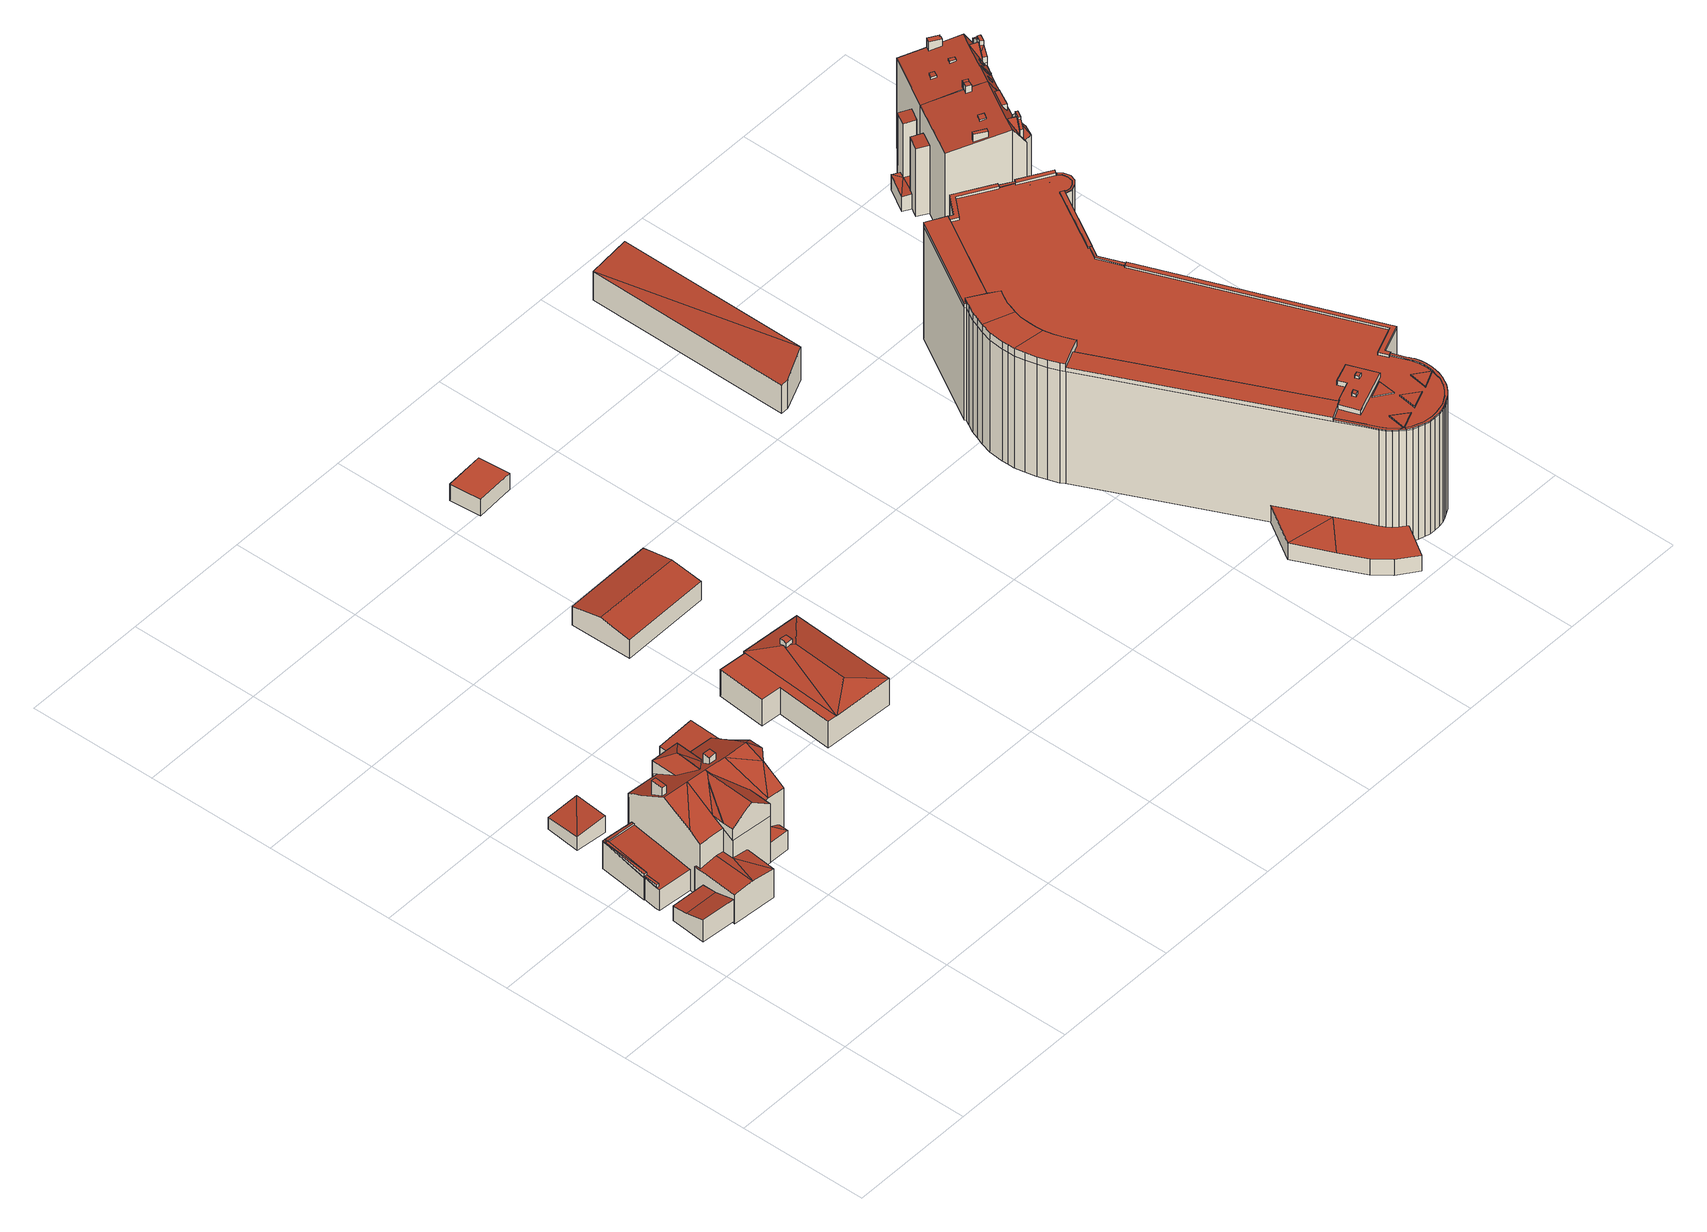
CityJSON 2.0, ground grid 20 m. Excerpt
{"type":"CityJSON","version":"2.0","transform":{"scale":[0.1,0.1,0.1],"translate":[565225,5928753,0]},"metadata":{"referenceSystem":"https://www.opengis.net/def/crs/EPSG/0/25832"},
"CityObjects":{
"building1":{"type":"Building","attributes":{"Grundfläche 2D":"30.304620","Grundhöhe NN":"3.542"},"geometry":[{"type":"Solid","lod":"3","boundaries":[[[[0,1,2,3]],[[4,5,0,3,6]],[[6,3,2,7,8]],[[4,6,8,9]],[[1,0,5,4,9,10]],[[2,1,10,7]],[[8,7,10,9]]]],"semantics":{"surfaces":[{"type":"RoofSurface"},{"type":"WallSurface"},{"type":"GroundSurface"}],"values":[[0,0,1,1,1,1,2]]}}]},
"building2":{"type":"Building","attributes":{"Grundfläche 2D":"27.614905","Grundhöhe NN":"3.196"},"geometry":[{"type":"Solid","lod":"3","boundaries":[[[[11,12,13]],[[11,13,14]],[[15,16,13,12]],[[16,17,14,13]],[[17,18,11,14]],[[18,15,12,11]],[[18,17,16,15]]]],"semantics":{"surfaces":[{"type":"RoofSurface"},{"type":"WallSurface"},{"type":"GroundSurface"}],"values":[[0,0,1,1,1,1,2]]}}]},
"building3":{"type":"Building","attributes":{"Grundfläche 2D":"323.847450","Grundhöhe NN":"3.201"},"children":["building3-1","building3-2","building3-3","building3-4"],"geometry":[{"type":"Solid","lod":"3","boundaries":[[[[19,20,21]],[[22,23,20,19,24,25]],[[23,26,20]],[[20,26,27,28]],[[21,20,28,29]],[[30,31,32,33,34,35,36,37]],[[38,39,40,41,42,32,31,43]],[[35,44,36]],[[44,45,36]],[[46,47,48,49,50,51,52,53,54]],[[55,56,45,57,58,59]],[[35,34,33,32,60,57,45,44]],[[32,42,60]],[[41,40,61,62,63,60,42]],[[64,65,62]],[[65,63,62]],[[66,67,65]],[[67,63,65]],[[68,67,66]],[[69,67,68]],[[70,71,57,60,63,67,69,72,73,29,28,27,26,23,22,25,24,74,75,76,77]],[[58,57,71]],[[78,79,80]],[[81,78,80,82]],[[81,82,83]],[[84,85,86]],[[84,87,88,89]],[[89,85,84]],[[90,91,92,93,94,95,96,97,89,88]],[[98,74,24,19]],[[73,99,21,29]],[[99,98,19,21]],[[30,37,100,101,43,31]],[[101,102,61,40,39,38,43]],[[45,56,100,37,36]],[[78,81,103,104]],[[79,78,104,105]],[[106,50,49,107]],[[52,51,50,106,108]],[[53,52,108,109]],[[110,46,54,53,109,111]],[[47,46,110,112]],[[113,114,92,91]],[[115,97,96,95,94,93,92,114,116]],[[85,89,97,115,117]],[[86,85,117,118]],[[56,55,59,90,88,87]],[[56,87,84,100]],[[119,101,100,84,86,118]],[[61,102,101,119,103,81,83]],[[79,105,120,64,62,61,83,82,80]],[[65,64,120,121]],[[66,65,121,122]],[[68,66,122,123]],[[69,68,123,124]],[[72,69,124,125]],[[73,72,125,126]],[[99,73,126,127]],[[98,99,127,128]],[[74,98,128,129]],[[75,74,129,130]],[[47,112,113,91,90,59,58,71,70,77,76,75,130,107,49,48]],[[110,111,109,108,106,107,130,129,128,127,126,125,124,123,122,121,120,105,104,103,119,118,117,115,116,114,113,112]]]],"semantics":{"surfaces":[{"type":"RoofSurface"},{"type":"WallSurface"},{"type":"GroundSurface"}],"values":[[0,0,0,0,0,0,0,0,0,0,0,0,0,0,0,0,0,0,0,0,0,0,0,0,0,0,0,0,0,1,1,1,1,1,1,1,1,1,1,1,1,1,1,1,1,1,1,1,1,1,1,1,1,1,1,1,1,1,1,1,1,1,2]]}}]},
"building3-1":{"type":"BuildingInstallation","parents":["building3"],"geometry":[{"type":"MultiSurface","lod":"3","boundaries":[[[131,132,133,134]],[[135,136,134,133]],[[131,134,136,137]],[[137,138,132,131]],[[133,132,138,135]]],"semantics":{"surfaces":[{"type":"RoofSurface"},{"type":"WallSurface"}],"values":[0,1,1,1,1]}}]},
"building3-2":{"type":"BuildingInstallation","parents":["building3"],"geometry":[{"type":"MultiSurface","lod":"3","boundaries":[[[139,140,141,142]],[[142,141,143,144]],[[144,145,139,142]],[[140,139,145,146]],[[146,143,141,140]]],"semantics":{"surfaces":[{"type":"RoofSurface"},{"type":"WallSurface"}],"values":[0,1,1,1,1]}}]},
"building3-3":{"type":"BuildingInstallation","parents":["building3"],"geometry":[{"type":"MultiSurface","lod":"3","boundaries":[[[147,148,149,150]],[[151,147,152]],[[148,147,151]],[[153,154,155,151,156]],[[148,151,155]],[[149,48,49,150]],[[49,50,152,147,150]],[[50,51,52,156,151,152]],[[53,157,158,159,160,155,154,153,156,52]],[[148,155,160,161]],[[149,148,161,48]]],"semantics":{"surfaces":[{"type":"RoofSurface"},{"type":"WallSurface"}],"values":[0,0,0,0,0,1,1,1,1,1,1]}}]},
"building3-4":{"type":"BuildingInstallation","parents":["building3"],"geometry":[{"type":"MultiSurface","lod":"3","boundaries":[[[162,158,157,163]],[[53,54,163,157]],[[162,163,54,164]],[[158,162,164,159]]],"semantics":{"surfaces":[{"type":"RoofSurface"},{"type":"WallSurface"}],"values":[0,1,1,1]}}]},
"building4":{"type":"Building","attributes":{"Grundfläche 2D":"35.634693","Grundhöhe NN":"3.170"},"geometry":[{"type":"Solid","lod":"3","boundaries":[[[[165,166,167,168]],[[169,170,168,167]],[[170,171,165,168]],[[171,172,166,165]],[[172,169,167,166]],[[172,171,170,169]]]],"semantics":{"surfaces":[{"type":"RoofSurface"},{"type":"WallSurface"},{"type":"GroundSurface"}],"values":[[0,1,1,1,1,2]]}}]},
"building5":{"type":"Building","attributes":{"Grundfläche 2D":"209.221084","Grundhöhe NN":"2.059"},"children":["building5-1"],"geometry":[{"type":"Solid","lod":"3","boundaries":[[[[173,174,175,176,177,178]],[[174,173,178,179,180]],[[178,177,176,181,179]],[[182,174,180,183,184,185]],[[186,175,174]],[[186,181,176,175]],[[180,179,187,188]],[[183,180,188,189]],[[184,183,189,190]],[[185,184,190,191]],[[182,185,191,192]],[[186,174,182,192,193]],[[181,186,193,194]],[[179,181,194,187]],[[188,187,194,193,192,191,190,189]]]],"semantics":{"surfaces":[{"type":"RoofSurface"},{"type":"WallSurface"},{"type":"GroundSurface"}],"values":[[0,0,0,0,0,0,1,1,1,1,1,1,1,1,2]]}}]},
"building5-1":{"type":"BuildingInstallation","parents":["building5"],"geometry":[{"type":"MultiSurface","lod":"3","boundaries":[[[195,196,197,198,199,200,201,202]],[[203,178,173,204,200,199,198,197]],[[204,205,177,206,195,202,201,200]],[[206,207,196,195]],[[207,203,197,196]]],"semantics":{"surfaces":[{"type":"RoofSurface"},{"type":"WallSurface"}],"values":[0,1,1,1,1]}}]},
"building6":{"type":"Building","attributes":{"Grundfläche 2D":"136.975476","Grundhöhe NN":"2.806"},"geometry":[{"type":"Solid","lod":"3","boundaries":[[[[208,209,210,211]],[[212,209,208,213]],[[211,210,214,215]],[[213,208,211,215,216]],[[212,213,216,217]],[[214,210,209,212,217]],[[215,214,217,216]]]],"semantics":{"surfaces":[{"type":"RoofSurface"},{"type":"WallSurface"},{"type":"GroundSurface"}],"values":[[0,0,1,1,1,1,2]]}}]},
"building7":{"type":"Building","attributes":{"Grundfläche 2D":"29.727372","Grundhöhe NN":"2.862"},"geometry":[{"type":"Solid","lod":"3","boundaries":[[[[218,219,220,221]],[[222,223,221,220]],[[223,224,218,221]],[[224,225,219,218]],[[225,222,220,219]],[[225,224,223,222]]]],"semantics":{"surfaces":[{"type":"RoofSurface"},{"type":"WallSurface"},{"type":"GroundSurface"}],"values":[[0,1,1,1,1,2]]}}]},
"building8":{"type":"Building","attributes":{"Grundfläche 2D":"194.564334","Grundhöhe NN":"0.089"},"geometry":[{"type":"Solid","lod":"3","boundaries":[[[[226,227,228,229]],[[230,228,227]],[[231,232,229,228]],[[232,233,226,229]],[[233,234,227,226]],[[234,235,230,227]],[[235,231,228,230]],[[235,234,233,232,231]]]],"semantics":{"surfaces":[{"type":"RoofSurface"},{"type":"WallSurface"},{"type":"GroundSurface"}],"values":[[0,0,1,1,1,1,1,2]]}}]},
"building9":{"type":"Building","attributes":{"Grundfläche 2D":"1552.566873","Grundhöhe NN":"1.822"},"children":["building9-1","building9-2","building9-3","building9-4","building9-5","building9-6","building9-7","building9-8","building9-9","building9-10","building9-11","building9-12","building9-13","building9-14"],"geometry":[{"type":"MultiSurface","lod":"3","boundaries":[[[236,237,238,239,240,241]],[[242,243,244,245,246,247,248,249],[250,251,252,253],[254,255,256,257]],[[258,259,260,261,262,263]],[[264,265,266,267,268,269,270,271,272,273,274,275,276]],[[277,278,279,280,281,282,283,284,285,269,268]],[[281,286,287,288,289,290,291,292,293,294,295,296,282]],[[297,298,299,300,301,302,303,304,305,306,307,308,309,310,311,312,313,314,315,316,317,318,319,320,321,322,323,324,325,326,327,328,329,330,331,332,333,334,335,336,337,338,339,340,341,342,343,344,345,346,347,348,349,350,351,352,353,354,355,356,357,358,359,360,361,362,363,364,365,366,367,368,369,370,371,372,373,374,375,376]],[[377,378,379,380,381,382,383,384,385,386,387,388,389,390,391]],[[392,391,390]],[[393,391,392]],[[394,395,396,397,398,399,400,401,402,403,404,405,406,407,408,409,410,411,412,393,392,413,414,415,416,417,418,419,420,421,422,423,424,425,426,427,428,429,430,431,432,433,434,435,436,437,438,439,440,441,442]],[[443,444,445,446,447,448,449,450,451,452]],[[453,454,455,456,457,458,459,460,461,462,463,464,465]],[[466,467,463]],[[467,464,463]],[[239,238,319,318,468,469]],[[470,240,239,469,317]],[[470,471,241,240]],[[471,472,236,241]],[[243,242,340,339]],[[339,338,244,243]],[[337,258,245,244,338]],[[258,263,246,245]],[[263,262,247,246]],[[342,248,247,262,343]],[[342,341,249,248]],[[242,249,341,340]],[[473,384,261,260,474]],[[262,261,384,383,344,343]],[[259,258,337,336]],[[335,334,264,276]],[[265,264,334,333]],[[266,265,333,332]],[[267,266,332,331]],[[268,267,331,330]],[[277,268,330,329]],[[329,328,278,277]],[[328,327,279,278]],[[280,279,327,326]],[[326,325,281,280]],[[323,287,286,281,325,324]],[[288,287,323,322]],[[322,321,289,288]],[[290,289,321,320]],[[291,290,320,319,238,237,292]],[[237,236,472,475,294,293,292]],[[475,476,295,294]],[[476,477,296,295]],[[477,478,282,296]],[[478,479,283,282]],[[479,480,284,283]],[[480,481,285,284]],[[481,482,269,285]],[[482,483,270,269]],[[483,484,271,270]],[[484,485,272,271]],[[485,486,273,272]],[[474,260,274,273,486]],[[276,275,274,260,259,336,335]],[[383,382,381,380,347,346,345,344]],[[354,353,412,411]],[[353,352,393,412]],[[352,351,350,377,391,393]],[[350,349,378,377]],[[349,348,379,378]],[[380,379,348,347]],[[384,473,487,488,489,387,386,385]],[[489,490,388,387]],[[490,491,389,388]],[[491,492,390,389]],[[492,493,392,390]],[[493,494,413,392]],[[494,495,414,413]],[[495,496,415,414]],[[496,497,416,415]],[[497,498,417,416]],[[498,499,418,417]],[[499,500,419,418]],[[500,501,420,419]],[[501,502,421,420]],[[502,503,422,421]],[[503,504,423,422]],[[504,505,424,423]],[[505,506,425,424]],[[506,507,426,425]],[[507,508,427,426]],[[508,509,428,427]],[[509,510,429,428]],[[510,511,430,429]],[[511,512,431,430]],[[512,513,432,431]],[[513,514,433,432]],[[514,515,516,437,436,435,434,433]],[[439,438,374,373,441,440]],[[373,372,442,441]],[[394,442,372,371]],[[371,370,395,394]],[[370,369,396,395]],[[369,368,397,396]],[[398,397,368,367]],[[367,366,399,398]],[[366,365,400,399]],[[365,364,401,400]],[[402,401,364,363]],[[363,362,403,402]],[[404,403,362,361]],[[405,404,361,360]],[[360,359,406,405]],[[407,406,359,358]],[[408,407,358,357]],[[409,408,357,356]],[[410,409,356,355]],[[355,354,411,410]],[[443,452,298,297]],[[297,376,444,443]],[[445,444,376,375]],[[374,438,437,447,446,445,375]],[[447,437,516]],[[516,517,448,447]],[[517,518,449,448]],[[518,300,450,449]],[[298,452,451,450,300,519,520,299]],[[467,466,521,522]],[[523,465,464,467,522,524]],[[453,465,523,525]],[[454,453,525,526]],[[455,454,526,527]],[[300,518,528,529]],[[301,300,529,530]],[[302,301,530,531]],[[303,302,531,532]],[[304,303,532,533]],[[305,304,533,534]],[[306,305,534,535]],[[307,306,535,536]],[[308,307,536,537]],[[309,308,537,538]],[[310,309,538,539]],[[311,310,539,540]],[[541,313,312,311,540,542]],[[314,313,541,543]],[[315,314,543,544]],[[316,315,544,545]],[[317,316,545,546]],[[470,317,546,547]],[[471,470,547,548]],[[472,471,548,549]],[[475,472,549,550]],[[476,475,550,551]],[[477,476,551,552]],[[478,477,552,553]],[[479,478,553,554]],[[480,479,554,555]],[[481,480,555,556]],[[482,481,556,557]],[[483,482,557,558]],[[484,483,558,559]],[[485,484,559,560]],[[486,485,560,561]],[[474,486,561,562]],[[463,462,461,460,489,488,487,473,474,562,521,466]],[[489,460,459,490]],[[490,459,458,491]],[[491,458,457,492]],[[492,457,456,493]],[[563,494,493,456,455,527]],[[495,494,563,564]],[[496,495,564,565]],[[497,496,565,566]],[[498,497,566,567]],[[499,498,567,568]],[[500,499,568,569]],[[501,500,569,570]],[[502,501,570,571]],[[503,502,571,572]],[[504,503,572,573]],[[505,504,573,574]],[[506,505,574,575]],[[507,506,575,576]],[[508,507,576,577]],[[509,508,577,578]],[[510,509,578,579]],[[511,510,579,580]],[[512,511,580,581]],[[513,512,581,582]],[[514,513,582,583]],[[584,516,515,514,583,585]],[[518,517,586,528]],[[517,516,584,586]],[[561,560,559,558,557,556,555,554,553,552,551,550,549,548,547,546,545,544,543,541,542,540,539,538,537,536,535,534,533,532,531,530,529,528,586,584,585,583,582,581,580,579,578,577,576,575,574,573,572,571,570,569,568,567,566,565,564,563,527,526,525,523,524,522,521,562]]],"semantics":{"surfaces":[{"type":"RoofSurface"},{"type":"WallSurface"},{"type":"GroundSurface"}],"values":[0,0,0,0,0,0,0,0,0,0,0,0,0,0,0,1,1,1,1,1,1,1,1,1,1,1,1,1,1,1,1,1,1,1,1,1,1,1,1,1,1,1,1,1,1,1,1,1,1,1,1,1,1,1,1,1,1,1,1,1,1,1,1,1,1,1,1,1,1,1,1,1,1,1,1,1,1,1,1,1,1,1,1,1,1,1,1,1,1,1,1,1,1,1,1,1,1,1,1,1,1,1,1,1,1,1,1,1,1,1,1,1,1,1,1,1,1,1,1,1,1,1,1,1,1,1,1,1,1,1,1,1,1,1,1,1,1,1,1,1,1,1,1,1,1,1,1,1,1,1,1,1,1,1,1,1,1,1,1,1,1,1,1,1,1,1,1,1,1,1,1,1,1,1,1,1,1,1,1,1,1,1,1,1,1,1,1,1,1,2]}}]},
"building9-1":{"type":"BuildingInstallation","parents":["building9"],"geometry":[{"type":"MultiSurface","lod":"3","boundaries":[[[587,588,589,590]],[[588,587,591,592]],[[312,313,590,589]]],"semantics":{"surfaces":[{"type":"RoofSurface"},{"type":"WallSurface"}],"values":[0,1,1]}}]},
"building9-2":{"type":"BuildingInstallation","parents":["building9"],"geometry":[{"type":"MultiSurface","lod":"3","boundaries":[[[593,594,595,596]]],"semantics":{"surfaces":[{"type":"RoofSurface"}],"values":[0]}}]},
"building9-3":{"type":"BuildingInstallation","parents":["building9"],"geometry":[{"type":"MultiSurface","lod":"3","boundaries":[[[597,598,599,469,468,600,601,602,603,604]],[[315,316,599,598]],[[316,317,469,599]],[[605,600,468,318]],[[605,606,601,600]],[[602,601,606,607]],[[591,587,590,313,604,603,602,607]],[[313,314,597,604]],[[314,315,598,597]]],"semantics":{"surfaces":[{"type":"RoofSurface"},{"type":"WallSurface"}],"values":[0,1,1,1,1,1,1,1,1]}}]},
"building9-4":{"type":"BuildingInstallation","parents":["building9"],"geometry":[{"type":"MultiSurface","lod":"3","boundaries":[[[391,608,609]],[[351,391,609,610]],[[608,391,351,611]],[[609,608,611,610]]],"semantics":{"surfaces":[{"type":"RoofSurface"},{"type":"WallSurface"}],"values":[0,1,1,1]}}]},
"building9-5":{"type":"BuildingInstallation","parents":["building9"],"geometry":[{"type":"MultiSurface","lod":"3","boundaries":[[[612,613,614,615]],[[615,614,250,253]],[[612,615,253,252]],[[613,612,252,251]],[[614,613,251,250]]],"semantics":{"surfaces":[{"type":"RoofSurface"},{"type":"WallSurface"}],"values":[0,1,1,1,1]}}]},
"building9-6":{"type":"BuildingInstallation","parents":["building9"],"geometry":[{"type":"MultiSurface","lod":"3","boundaries":[[[616,617,618]],[[616,618,619,620]],[[621,617,616,620]],[[621,619,618,617]]],"semantics":{"surfaces":[{"type":"RoofSurface"},{"type":"WallSurface"}],"values":[0,1,1,1]}}]},
"building9-7":{"type":"BuildingInstallation","parents":["building9"],"geometry":[{"type":"MultiSurface","lod":"3","boundaries":[[[622,623,624]],[[624,623,625,626]],[[622,624,626,627]],[[623,622,627,625]]],"semantics":{"surfaces":[{"type":"RoofSurface"},{"type":"WallSurface"}],"values":[0,1,1,1]}}]},
"building9-8":{"type":"BuildingInstallation","parents":["building9"],"geometry":[{"type":"MultiSurface","lod":"3","boundaries":[[[628,629,630,631,520,519]],[[631,630,632,633]],[[520,631,633,299]],[[300,301,628,519]],[[301,302,629,628]]],"semantics":{"surfaces":[{"type":"RoofSurface"},{"type":"WallSurface"}],"values":[0,1,1,1,1]}}]},
"building9-9":{"type":"BuildingInstallation","parents":["building9"],"geometry":[{"type":"MultiSurface","lod":"3","boundaries":[[[634,635,636,637,638,639]],[[640,310,311,634,639,638]],[[312,589,635,634,311]],[[589,588,592,641,637,636,635]],[[641,640,638,637]]],"semantics":{"surfaces":[{"type":"RoofSurface"},{"type":"WallSurface"}],"values":[0,1,1,1,1]}}]},
"building9-10":{"type":"BuildingInstallation","parents":["building9"],"geometry":[{"type":"MultiSurface","lod":"3","boundaries":[[[642,643,644,645,646,647,648,649,650,651,652,653,654,655]],[[303,304,650,649]],[[304,305,651,650]],[[305,306,652,651]],[[306,307,653,652]],[[307,308,654,653]],[[308,309,655,654]],[[309,656,642,655]],[[643,642,656,657]],[[644,643,657,658]],[[658,659,645,644]],[[646,645,659,660]],[[647,646,660,661]],[[648,647,661,662]]],"semantics":{"surfaces":[{"type":"RoofSurface"},{"type":"WallSurface"}],"values":[0,1,1,1,1,1,1,1,1,1,1,1,1,1]}}]},
"building9-11":{"type":"BuildingInstallation","parents":["building9"],"geometry":[{"type":"MultiSurface","lod":"3","boundaries":[[[663,664,665,666]],[[666,665,257,256]],[[663,666,256,255]],[[664,663,255,254]],[[665,664,254,257]]],"semantics":{"surfaces":[{"type":"RoofSurface"},{"type":"WallSurface"}],"values":[0,1,1,1,1]}}]},
"building9-12":{"type":"BuildingInstallation","parents":["building9"],"geometry":[{"type":"MultiSurface","lod":"3","boundaries":[[[667,668,669]],[[669,668,670,671]],[[671,672,667,669]],[[668,667,672,670]]],"semantics":{"surfaces":[{"type":"RoofSurface"},{"type":"WallSurface"}],"values":[0,1,1,1]}}]},
"building9-13":{"type":"BuildingInstallation","parents":["building9"],"geometry":[{"type":"MultiSurface","lod":"3","boundaries":[[[673,674,675,676,677]],[[673,677,678,632,630,629,302]],[[679,675,674,673,302,303,649,648,662]],[[676,675,679,680]],[[680,678,677,676]]],"semantics":{"surfaces":[{"type":"RoofSurface"},{"type":"WallSurface"}],"values":[0,1,1,1,1]}}]},
"building9-14":{"type":"BuildingInstallation","parents":["building9"],"geometry":[{"type":"MultiSurface","lod":"3","boundaries":[[[681,682,683,684]]],"semantics":{"surfaces":[{"type":"RoofSurface"}],"values":[0]}}]},
"building10":{"type":"Building","attributes":{"Grundfläche 2D":"112.457446","Grundhöhe NN":"2.976"},"children":["building10-1","building10-2","building10-3","building10-4","building10-5","building10-6","building10-7","building10-8","building10-9"],"geometry":[{"type":"Solid","lod":"3","boundaries":[[[[685,686,687,688,689,690,691,692,693]],[[694,691,690]],[[695,696,692,691,697,698,699]],[[688,687,686,700,701,702,703,689]],[[704,705,706,707]],[[694,690,689,708,709]],[[691,694,709,710]],[[697,691,710,711]],[[698,697,711,712]],[[699,698,712,713]],[[714,696,695,699,713,715]],[[692,696,714,716]],[[685,693,692,716,717]],[[686,685,717,718]],[[704,719,720,703,702,721,722,705]],[[689,703,720,708]],[[702,701,700,686,718,721]],[[706,705,722,723]],[[707,706,723,724]],[[704,707,724,719]],[[714,715,713,712,711,710,709,708,720,719,724,723,722,721,718,717,716]]]],"semantics":{"surfaces":[{"type":"RoofSurface"},{"type":"WallSurface"},{"type":"GroundSurface"}],"values":[[0,0,0,0,0,1,1,1,1,1,1,1,1,1,1,1,1,1,1,1,2]]}}]},
"building10-1":{"type":"BuildingInstallation","parents":["building10"],"geometry":[{"type":"MultiSurface","lod":"3","boundaries":[[[725,726,727,728,729,730]],[[729,728,731]],[[727,726,732]],[[732,733,731,728,727]]],"semantics":{"surfaces":[{"type":"RoofSurface"},{"type":"WallSurface"}],"values":[0,1,1,1]}}]},
"building10-2":{"type":"BuildingInstallation","parents":["building10"],"geometry":[{"type":"MultiSurface","lod":"3","boundaries":[[[734,735,698,736,737,696,738,739]],[[738,740,739]],[[697,698,735]],[[691,697,735,741,742]],[[743,744,739,740]],[[736,698,699]],[[699,695,696,737,736]],[[743,740,738,696,692]]],"semantics":{"surfaces":[{"type":"RoofSurface"},{"type":"WallSurface"}],"values":[0,0,0,0,1,1,1,1]}}]},
"building10-3":{"type":"BuildingInstallation","parents":["building10"],"geometry":[{"type":"MultiSurface","lod":"3","boundaries":[[[745,746,747,748,749]],[[748,747,750,751]],[[748,751,752,742,749]],[[753,746,745,749,742,741]]],"semantics":{"surfaces":[{"type":"RoofSurface"},{"type":"WallSurface"}],"values":[0,1,1,1]}}]},
"building10-4":{"type":"BuildingInstallation","parents":["building10"],"geometry":[{"type":"MultiSurface","lod":"3","boundaries":[[[751,750,754,688,755]],[[754,756,757,758,759,760,761,688]],[[739,762,763,764,753,741,735,734]],[[688,752,751,755]],[[739,744,762]],[[762,744,765,760]],[[765,688,761,760]]],"semantics":{"surfaces":[{"type":"RoofSurface"},{"type":"WallSurface"}],"values":[0,0,1,1,1,1,1]}}]},
"building10-5":{"type":"BuildingInstallation","parents":["building10"],"geometry":[{"type":"MultiSurface","lod":"3","boundaries":[[[766,767,768,769,770,771,772]],[[767,766,763,762,768]],[[762,760,769,768]],[[758,757,756,772,771,770,769,760,759]]],"semantics":{"surfaces":[{"type":"RoofSurface"},{"type":"WallSurface"}],"values":[0,1,1,1]}}]},
"building10-6":{"type":"BuildingInstallation","parents":["building10"],"geometry":[{"type":"MultiSurface","lod":"3","boundaries":[[[773,774,775,776,777]],[[747,746,775,774]],[[766,777,776,775,746,753,764,763]],[[766,772,773,777]],[[756,754,750,747,774,773,772]]],"semantics":{"surfaces":[{"type":"RoofSurface"},{"type":"WallSurface"}],"values":[0,1,1,1,1]}}]},
"building10-7":{"type":"BuildingInstallation","parents":["building10"],"geometry":[{"type":"MultiSurface","lod":"3","boundaries":[[[778,779,780,781]],[[781,780,782,783]],[[778,781,783,784]],[[779,778,784,785]],[[780,779,785,782]]],"semantics":{"surfaces":[{"type":"RoofSurface"},{"type":"WallSurface"}],"values":[0,1,1,1,1]}}]},
"building10-8":{"type":"BuildingInstallation","parents":["building10"],"geometry":[{"type":"MultiSurface","lod":"3","boundaries":[[[786,787,788,789]],[[789,788,790,791]],[[786,789,791,792]],[[787,786,792,793]],[[788,787,793,790]]],"semantics":{"surfaces":[{"type":"RoofSurface"},{"type":"WallSurface"}],"values":[0,1,1,1,1]}}]},
"building10-9":{"type":"BuildingInstallation","parents":["building10"],"geometry":[{"type":"MultiSurface","lod":"3","boundaries":[[[794,795,796,797]],[[701,798,797,796]],[[794,797,798,799]],[[799,700,795,794]],[[700,701,796,795]]],"semantics":{"surfaces":[{"type":"RoofSurface"},{"type":"WallSurface"}],"values":[0,1,1,1,1]}}]},
"building11":{"type":"Building","attributes":{"Grundfläche 2D":"118.769109","Grundhöhe NN":"2.952"},"children":["building11-1","building11-2","building11-3","building11-4","building11-5","building11-6","building11-7","building11-8","building11-9","building11-10","building11-11"],"geometry":[{"type":"MultiSurface","lod":"3","boundaries":[[[800,686,685,801,802,803,804,805,806,807,808]],[[702,701,700,686,800,808,807,806,809,810,811,812,813,814]],[[815,816,817,818]],[[819,820,821,822]],[[823,821,820]],[[824,825,820,819,826]],[[823,820,827]],[[828,829,830]],[[828,830,831]],[[815,825,832,833,816]],[[817,816,833,834]],[[820,818,817,834,835,836]],[[815,818,820,836,832,825]],[[803,802,801,685,717,837,804]],[[806,805,804,837,838]],[[808,807,806,838,718,686,800]],[[685,686,718,717]],[[718,686,700,701,702,824,721]],[[839,840,812,811,810,809,806,838,841]],[[833,832,721,824,702,814,813,812,840,842]],[[843,844,822,821]],[[844,723,819,822]],[[723,722,826,819]],[[722,721,832,825,824,826]],[[832,836,820,825]],[[836,835,827,820]],[[835,845,823,827]],[[845,843,821,823]],[[830,829,846,847,831]],[[828,831,847,848]],[[829,828,848,846]],[[722,723,844,843,845,835,834,833,842,840,839,841,838,837,717,718,721]],[[846,848,847]]],"semantics":{"surfaces":[{"type":"RoofSurface"},{"type":"WallSurface"},{"type":"GroundSurface"}],"values":[0,0,0,0,0,0,0,0,0,1,1,1,1,1,1,1,1,1,1,1,1,1,1,1,1,1,1,1,1,1,1,2,2]}}]},
"building11-1":{"type":"BuildingInstallation","parents":["building11"],"geometry":[{"type":"MultiSurface","lod":"3","boundaries":[[[849,850,851,852,853,854]],[[855,850,849,854,856,857]],[[854,853,858,856]],[[851,850,855,859]],[[859,860,858,853,852,851]]],"semantics":{"surfaces":[{"type":"RoofSurface"},{"type":"WallSurface"}],"values":[0,1,1,1,1]}}]},
"building11-2":{"type":"BuildingInstallation","parents":["building11"],"geometry":[{"type":"MultiSurface","lod":"3","boundaries":[[[861,807,862,863]],[[807,864,865,862]],[[866,867,868]],[[869,870,867,866,871,872]],[[873,874,875,876,877,878,869,872,879,880]],[[874,881,875]]],"semantics":{"surfaces":[{"type":"RoofSurface"},{"type":"WallSurface"}],"values":[0,0,1,1,1,1]}}]},
"building11-3":{"type":"BuildingInstallation","parents":["building11"],"geometry":[{"type":"MultiSurface","lod":"3","boundaries":[[[882,883,884]],[[885,886,883,882,887]],[[865,864,888,887,882,884]],[[888,868,867,885,887]],[[867,870,869,883,886,885]]],"semantics":{"surfaces":[{"type":"RoofSurface"},{"type":"WallSurface"}],"values":[0,0,1,1,1]}}]},
"building11-4":{"type":"BuildingInstallation","parents":["building11"],"geometry":[{"type":"MultiSurface","lod":"3","boundaries":[[[889,890,891,892,893]],[[894,895,890,889]],[[863,862,865,884,891,890,895]],[[884,883,892,891]],[[876,894,889,893,892,883,869,878,877]]],"semantics":{"surfaces":[{"type":"RoofSurface"},{"type":"WallSurface"}],"values":[0,1,1,1,1]}}]},
"building11-5":{"type":"BuildingInstallation","parents":["building11"],"geometry":[{"type":"MultiSurface","lod":"3","boundaries":[[[895,894,896,897]],[[876,875,896,894]],[[881,898,897,896,875]],[[863,895,897,898,861]]],"semantics":{"surfaces":[{"type":"RoofSurface"},{"type":"WallSurface"}],"values":[0,1,1,1]}}]},
"building11-6":{"type":"BuildingInstallation","parents":["building11"],"geometry":[{"type":"MultiSurface","lod":"3","boundaries":[[[899,900,901,902]],[[903,904,902,901]],[[904,905,899,902]],[[905,906,900,899]],[[906,903,901,900]]],"semantics":{"surfaces":[{"type":"RoofSurface"},{"type":"WallSurface"}],"values":[0,1,1,1,1]}}]},
"building11-7":{"type":"BuildingInstallation","parents":["building11"],"geometry":[{"type":"MultiSurface","lod":"3","boundaries":[[[907,908,909,910]],[[911,912,910,909]],[[912,907,910]],[[911,909,908]]],"semantics":{"surfaces":[{"type":"RoofSurface"},{"type":"WallSurface"}],"values":[0,1,1,1]}}]},
"building11-8":{"type":"BuildingInstallation","parents":["building11"],"geometry":[{"type":"MultiSurface","lod":"3","boundaries":[[[913,914,915,916,917,918]],[[809,810,916,915]],[[810,919,917,916]],[[920,918,917,919]],[[920,921,913,918]],[[921,922,914,913]],[[922,809,915,914]]],"semantics":{"surfaces":[{"type":"RoofSurface"},{"type":"WallSurface"}],"values":[0,1,1,1,1,1,1]}}]},
"building11-9":{"type":"BuildingInstallation","parents":["building11"],"geometry":[{"type":"MultiSurface","lod":"3","boundaries":[[[795,923,924,796]],[[700,925,923,795]],[[924,923,925,926]],[[926,701,796,924]],[[795,796,701,700]]],"semantics":{"surfaces":[{"type":"RoofSurface"},{"type":"WallSurface"}],"values":[0,1,1,1,1]}}]},
"building11-10":{"type":"BuildingInstallation","parents":["building11"],"geometry":[{"type":"MultiSurface","lod":"3","boundaries":[[[927,928,929,930]],[[930,929,931,932]],[[929,928,933,931]],[[927,930,932,934]],[[928,927,934,933]]],"semantics":{"surfaces":[{"type":"RoofSurface"},{"type":"WallSurface"}],"values":[0,1,1,1,1]}}]},
"building11-11":{"type":"BuildingInstallation","parents":["building11"],"geometry":[{"type":"MultiSurface","lod":"3","boundaries":[[[935,936,937,938]],[[938,937,939,940]],[[935,938,940,941]],[[936,935,941,942]],[[937,936,942,939]]],"semantics":{"surfaces":[{"type":"RoofSurface"},{"type":"WallSurface"}],"values":[0,1,1,1,1]}}]}
},
"vertices":[
[6,273,64],[3,242,74],[57,237,74],[60,270,64],[8,297,61],[7,286,62],[62,293,61],[57,237,35],[62,293,35],[8,297,35],[3,242,35],
[29,477,56],[78,472,61],[85,526,59],[35,532,52],[78,472,32],[85,526,32],[35,532,32],[29,477,32],
[129,436,145],[150,412,158],[174,433,145],[141,375,155],[145,370,158],[126,394,146],[134,384,151],[147,371,157],[151,374,156],[165,384,149],[170,389,146],[132,278,156],[139,277,162],[145,357,162],[144,355,161],[139,350,158],[137,347,156],[106,297,137],[105,280,137],[172,275,137],[174,291,137],[175,310,137],[150,349,158],[147,353,160],[172,274,137],[136,347,156],[108,316,137],[13,324,69],[67,319,69],[76,421,78],[76,426,79],[25,431,79],[25,426,78],[15,352,71],[16,352,71],[13,329,69],[94,298,127],[106,297,127],[112,363,164],[67,319,138],[65,300,127],[144,360,164],[174,291,126],[187,290,126],[179,357,163],[215,288,126],[218,325,148],[236,342,148],[218,354,163],[237,364,148],[222,382,147],[74,408,140],[71,366,165],[225,419,126],[173,424,126],[129,428,126],[77,432,126],[76,426,130],[76,421,133],[206,273,66],[207,289,66],[192,290,73],[172,275,66],[187,290,73],[174,291,66],[105,280,86],[127,229,82],[132,278,83],[106,297,86],[94,298,87],[89,232,87],[65,300,83],[66,308,83],[64,309,83],[63,300,83],[62,293,83],[60,270,83],[57,237,83],[57,235,83],[129,436,122],[174,433,121],[105,280,117],[172,274,116],[172,275,116],[172,275,32],[206,273,32],[207,289,32],[25,431,32],[76,426,32],[15,352,32],[16,352,32],[13,324,32],[13,329,32],[67,319,32],[66,308,32],[64,309,32],[57,235,32],[57,237,32],[127,229,32],[132,278,32],[172,274,32],[215,288,32],[218,325,32],[236,342,32],[237,364,32],[222,382,32],[225,419,32],[173,424,32],[174,433,32],[129,436,32],[129,428,32],[77,432,32],
[172,366,170],[173,377,170],[161,378,170],[160,367,170],[161,378,153],[160,367,159],[172,366,159],[173,377,152],
[82,372,174],[84,392,174],[77,393,174],[75,373,174],[77,393,149],[75,373,160],[82,372,160],[84,392,149],
[30,431,80],[29,426,81],[76,421,81],[76,426,80],[25,426,80],[25,431,80],[16,352,77],[19,352,77],[20,352,77],[15,352,77],[16,352,74],[19,352,74],[19,352,71],[20,352,71],[29,426,78],
[17,329,74],[13,329,74],[17,329,69],
[287,447,54],[290,509,54],[232,512,48],[229,450,48],[232,512,32],[229,450,32],[287,447,32],[290,509,32],
[453,491,79],[407,363,68],[456,393,82],[463,480,82],[458,486,80],[453,492,79],[420,531,68],[419,528,68],[515,523,68],[392,364,68],[375,532,68],[368,455,68],[400,452,68],[504,357,68],[420,531,21],[419,528,21],[375,532,21],[368,455,21],[400,452,21],[392,364,21],[504,357,21],[515,523,21],
[463,486,87],[464,497,87],[454,499,87],[453,492,87],[453,491,87],[452,487,87],[457,486,87],[458,486,87],[454,499,77],[452,487,79],[457,486,80],[463,486,80],[464,497,77],
[347,710,70],[488,711,70],[488,759,61],[346,758,61],[489,662,61],[347,661,61],[488,759,28],[346,758,28],[347,661,28],[489,662,28],
[423,978,58],[484,982,58],[480,1031,58],[419,1027,58],[480,1031,29],[419,1027,29],[423,978,29],[484,982,29],
[853,828,52],[904,850,60],[844,1149,52],[841,828,51],[906,1149,60],[844,1149,1],[841,828,1],[853,828,1],[904,850,1],[906,1149,1],
[973,629,224],[975,633,224],[1002,617,224],[1081,753,224],[1052,769,224],[971,631,224],[1203,185,225],[1173,174,225],[1178,161,225],[1147,149,225],[1148,148,225],[1140,144,225],[1151,115,225],[1220,141,225],[1164,141,225],[1170,144,225],[1172,138,225],[1166,135,225],[1192,160,225],[1198,162,225],[1200,156,225],[1194,154,225],[1147,149,223],[995,468,223],[966,455,224],[1119,134,224],[1140,144,224],[1148,148,223],[1009,478,228],[1007,483,228],[1003,494,228],[999,505,228],[996,519,228],[945,524,230],[948,509,230],[952,492,230],[956,478,230],[962,462,230],[966,455,230],[995,468,229],[1011,475,228],[995,530,228],[995,534,228],[995,541,228],[996,558,228],[999,569,228],[952,584,230],[947,567,230],[945,544,230],[945,535,230],[1003,580,228],[1005,587,228],[1010,597,228],[1015,605,228],[1017,608,228],[1002,617,229],[975,633,230],[973,629,230],[968,621,230],[961,608,230],[957,597,230],[1295,189,217],[1162,523,217],[1164,524,217],[1168,526,217],[1153,563,217],[1163,579,217],[1216,670,217],[1227,668,217],[1236,671,217],[1243,677,217],[1246,687,217],[1243,697,217],[1238,703,217],[1237,705,217],[1238,707,217],[1191,734,217],[1171,746,217],[1115,779,217],[1090,751,217],[1082,755,217],[1081,753,217],[1079,749,217],[1002,617,217],[1017,608,217],[1015,605,217],[1010,597,217],[1005,587,217],[1003,580,217],[999,569,217],[996,558,217],[995,541,217],[995,534,217],[995,530,217],[996,519,217],[999,505,217],[1003,494,217],[1007,483,217],[1009,478,217],[1011,475,217],[995,468,217],[1147,149,217],[1178,161,217],[1173,174,217],[1203,185,217],[1220,141,217],[1151,115,217],[1140,144,217],[1122,136,217],[1141,97,217],[1141,96,217],[1148,81,217],[1152,73,217],[1157,66,217],[1162,60,217],[1168,56,217],[1169,55,217],[1176,50,217],[1184,47,217],[1192,44,217],[1200,43,217],[1208,42,217],[1216,43,217],[1225,45,217],[1233,47,217],[1240,51,217],[1247,55,217],[1254,61,217],[1260,68,217],[1264,74,217],[1268,81,217],[1270,89,217],[1272,97,217],[1273,105,217],[1273,113,217],[1272,120,217],[1270,128,217],[1270,130,217],[1258,158,217],[1256,157,217],[1250,171,217],[1162,60,219],[1157,66,219],[1152,73,219],[1148,81,219],[1141,96,219],[1141,97,219],[1122,136,219],[1119,134,219],[1137,96,219],[1138,94,219],[1145,79,219],[1149,71,219],[1154,64,219],[1160,58,219],[1168,56,219],[1167,52,219],[1169,55,219],[1272,120,219],[1273,113,219],[1273,105,219],[1272,97,219],[1270,89,219],[1268,81,219],[1264,74,219],[1260,68,219],[1254,61,219],[1247,55,219],[1240,51,219],[1233,47,219],[1225,45,219],[1216,43,219],[1208,42,219],[1200,43,219],[1192,44,219],[1184,47,219],[1176,50,219],[1174,47,219],[1182,44,219],[1191,41,219],[1199,39,219],[1208,39,219],[1217,39,219],[1226,41,219],[1234,44,219],[1242,48,219],[1249,52,219],[1256,58,219],[1263,66,219],[1267,72,219],[1271,80,219],[1274,88,219],[1276,96,219],[1277,105,219],[1277,113,219],[1276,121,219],[1274,129,219],[1273,131,219],[1272,133,219],[1271,136,219],[1269,140,219],[1262,159,219],[1258,158,219],[1263,146,219],[1268,134,219],[1270,130,219],[1270,128,219],[1295,189,221],[1250,171,221],[1256,157,221],[1258,158,221],[1262,159,221],[1259,167,221],[1303,184,221],[1168,526,221],[1164,524,221],[1162,523,221],[1111,24,46],[1140,2,46],[1170,50,47],[1167,52,47],[1160,58,47],[1154,64,47],[1149,71,47],[1145,79,47],[1138,94,47],[1137,96,47],[1119,134,47],[1072,88,46],[1091,48,46],[1083,209,47],[1044,147,47],[1079,749,221],[1081,753,221],[1052,769,217],[971,631,217],[973,629,217],[1119,134,217],[966,455,217],[968,621,217],[961,608,217],[957,597,217],[952,584,217],[947,567,217],[945,544,217],[945,535,217],[945,524,217],[948,509,217],[952,492,217],[956,478,217],[962,462,217],[1137,96,217],[1138,94,217],[1145,79,217],[1149,71,217],[1154,64,217],[1160,58,217],[1167,52,217],[1174,47,217],[1182,44,217],[1191,41,217],[1199,39,217],[1208,39,217],[1217,39,217],[1226,41,217],[1234,44,217],[1242,48,217],[1249,52,217],[1256,58,217],[1263,66,217],[1267,72,217],[1271,80,217],[1274,88,217],[1276,96,217],[1277,105,217],[1277,113,217],[1276,121,217],[1274,129,217],[1273,131,217],[1272,133,217],[1262,159,217],[1259,167,217],[1303,184,217],[1168,526,219],[1164,524,219],[1083,209,18],[1044,147,18],[1091,48,18],[1072,88,18],[1111,24,18],[1140,2,18],[1170,50,18],[1303,184,18],[1168,526,18],[1153,563,18],[1163,579,18],[1216,670,18],[1227,668,18],[1236,671,18],[1243,677,18],[1246,687,18],[1243,697,18],[1238,703,18],[1237,705,18],[1238,707,18],[1171,746,18],[1191,734,18],[1115,779,18],[1090,751,18],[1082,755,18],[1081,753,18],[1052,769,18],[971,631,18],[973,629,18],[968,621,18],[961,608,18],[957,597,18],[952,584,18],[947,567,18],[945,544,18],[945,535,18],[945,524,18],[948,509,18],[952,492,18],[956,478,18],[962,462,18],[966,455,18],[1174,47,18],[1182,44,18],[1191,41,18],[1199,39,18],[1208,39,18],[1217,39,18],[1226,41,18],[1234,44,18],[1242,48,18],[1249,52,18],[1256,58,18],[1263,66,18],[1267,72,18],[1271,80,18],[1274,88,18],[1276,96,18],[1277,105,18],[1277,113,18],[1276,121,18],[1274,129,18],[1273,131,18],[1262,159,18],[1272,133,18],[1259,167,18],
[1169,742,218],[1189,731,218],[1191,734,218],[1171,746,218],[1169,742,217],[1189,731,217],
[1189,720,217],[1179,702,217],[1189,697,217],[1199,715,217],
[1115,779,221],[1090,751,221],[1082,755,221],[1091,742,221],[1117,771,221],[1168,741,221],[1169,742,221],[1171,746,221],[1091,742,217],[1117,771,217],[1168,741,217],
[1195,67,219],[1172,85,219],[1172,85,217],[1195,67,217],
[1172,138,230],[1170,144,230],[1164,141,230],[1166,135,230],
[1244,85,219],[1271,97,219],[1248,114,219],[1248,114,217],[1244,85,217],[1271,97,217],
[1212,136,219],[1185,125,219],[1209,108,219],[1185,125,217],[1209,108,217],[1212,136,217],
[1153,563,219],[1163,579,219],[1160,581,219],[1149,563,219],[1160,581,217],[1149,563,217],
[1238,707,221],[1191,734,221],[1189,731,221],[1187,729,221],[1234,702,221],[1237,705,221],[1234,702,217],[1187,729,217],
[1235,701,218],[1240,696,218],[1242,687,218],[1240,679,218],[1234,674,218],[1227,671,218],[1217,673,218],[1216,670,218],[1227,668,218],[1236,671,218],[1243,677,218],[1246,687,218],[1243,697,218],[1238,703,218],[1235,701,217],[1240,696,217],[1242,687,217],[1240,679,217],[1234,674,217],[1227,671,217],[1217,673,217],
[1198,162,230],[1192,160,230],[1194,154,230],[1200,156,230],
[1234,82,219],[1210,100,219],[1206,71,219],[1210,100,217],[1206,71,217],[1234,82,217],
[1163,579,220],[1217,673,220],[1218,673,220],[1212,676,220],[1158,582,220],[1158,582,217],[1218,673,217],[1212,676,217],
[1213,688,217],[1219,699,217],[1208,705,217],[1202,694,217],
[1338,883,173],[1322,892,202],[1301,856,202],[1285,828,202],[1274,809,202],[1286,803,182],[1293,804,173],[1309,832,173],[1331,871,173],[1291,800,173],[1311,830,173],[1311,831,173],[1306,805,173],[1314,821,173],[1310,828,173],[1300,905,199],[1294,909,198],[1242,938,189],[1195,855,189],[1224,906,151],[1236,927,151],[1220,936,150],[1208,916,150],[1274,809,30],[1291,800,30],[1293,804,30],[1306,805,30],[1314,821,30],[1310,828,30],[1311,831,30],[1311,830,30],[1309,832,30],[1338,883,30],[1322,892,30],[1224,906,30],[1195,855,30],[1242,938,30],[1236,927,30],[1220,936,30],[1208,916,30],
[1305,855,196],[1304,854,196],[1311,850,196],[1325,875,195],[1319,878,195],[1308,859,196],[1325,875,184],[1311,850,184],[1320,865,184],
[1305,830,181],[1300,820,193],[1310,828,176],[1311,830,174],[1309,832,176],[1306,832,179],[1307,833,178],[1296,814,186],[1292,806,176],[1307,833,176],[1306,832,176],
[1292,807,194],[1296,814,203],[1293,816,203],[1288,808,193],[1292,806,193],[1293,816,194],[1288,808,183],[1288,808,182],[1296,814,194],
[1296,822,202],[1287,815,190],[1299,826,195],[1299,828,192],[1301,830,189],[1301,831,188],[1303,834,183],[1297,832,190],[1306,832,183],[1302,824,195],[1300,820,202],[1303,834,182],
[1302,824,203],[1305,830,195],[1306,832,193],[1303,834,193],[1301,831,197],[1299,828,201],[1299,826,203],
[1299,826,206],[1293,816,206],[1296,814,206],[1300,820,206],[1302,824,206],
[1262,854,201],[1270,850,201],[1275,858,201],[1267,862,201],[1275,858,199],[1267,862,198],[1262,854,198],[1270,850,199],
[1250,832,208],[1233,842,208],[1230,838,208],[1247,827,208],[1230,838,195],[1247,827,198],[1250,832,198],[1233,842,195],
[1297,898,210],[1300,905,210],[1294,909,210],[1290,902,210],[1290,902,198],[1297,898,199],
[1337,918,202],[1353,909,173],[1366,930,173],[1377,950,173],[1385,963,173],[1379,967,183],[1369,973,202],[1358,955,202],[1340,924,202],[1340,989,197],[1325,998,195],[1321,1000,194],[1289,1018,189],[1289,1017,189],[1260,967,189],[1248,949,152],[1260,967,152],[1243,977,151],[1232,958,151],[1220,936,56],[1232,958,56],[1204,936,55],[1216,929,56],[1226,973,56],[1242,938,56],[1248,949,56],[1236,927,56],[1237,967,56],[1385,940,142],[1382,957,142],[1375,946,150],[1369,936,142],[1248,949,30],[1260,967,30],[1243,977,30],[1237,967,30],[1232,958,30],[1385,963,30],[1369,973,30],[1321,1000,30],[1289,1018,30],[1325,998,30],[1289,1017,30],[1204,936,30],[1216,929,30],[1226,973,30],[1382,957,73],[1369,936,73],[1385,940,73],
[1350,913,182],[1352,917,182],[1344,922,196],[1343,920,196],[1341,916,196],[1349,911,182],[1352,917,181],[1349,911,181],[1350,913,181],[1341,916,195],[1344,922,195],[1343,920,195],
[1378,964,183],[1370,949,202],[1372,953,197],[1361,934,183],[1367,944,195],[1365,930,175],[1365,930,181],[1361,932,181],[1371,941,195],[1365,931,182],[1365,931,175],[1371,941,175],[1378,954,175],[1383,964,176],[1383,964,181],[1376,951,197],[1376,950,198],[1374,947,202],[1376,950,175],[1376,951,175],[1380,965,181],
[1363,938,197],[1371,941,201],[1367,944,201],[1365,930,192],[1365,931,193],[1360,933,192],[1360,933,183],
[1376,951,209],[1372,953,209],[1367,944,209],[1371,941,209],[1376,950,209],[1376,951,202],[1372,953,202],
[1383,964,192],[1379,966,192],[1379,966,183],
[1355,926,186],[1358,931,186],[1353,933,194],[1350,928,194],[1353,933,192],[1350,928,192],[1355,926,184],[1358,931,184],
[1339,898,184],[1342,902,184],[1337,905,193],[1334,900,193],[1337,905,191],[1334,900,192],
[1339,986,211],[1338,987,211],[1340,989,211],[1325,998,211],[1321,991,211],[1337,982,211],[1321,991,195],[1337,982,198],[1339,986,198],[1338,987,197],
[1303,909,210],[1296,913,210],[1303,909,199],[1296,913,198],
[1327,950,201],[1330,955,201],[1322,959,201],[1319,954,201],[1322,959,197],[1319,954,197],[1330,955,199],[1327,950,199],
[1284,956,197],[1291,952,198],[1295,959,198],[1289,963,197],[1295,959,194],[1289,963,193],[1284,956,193],[1291,952,194]
]}
